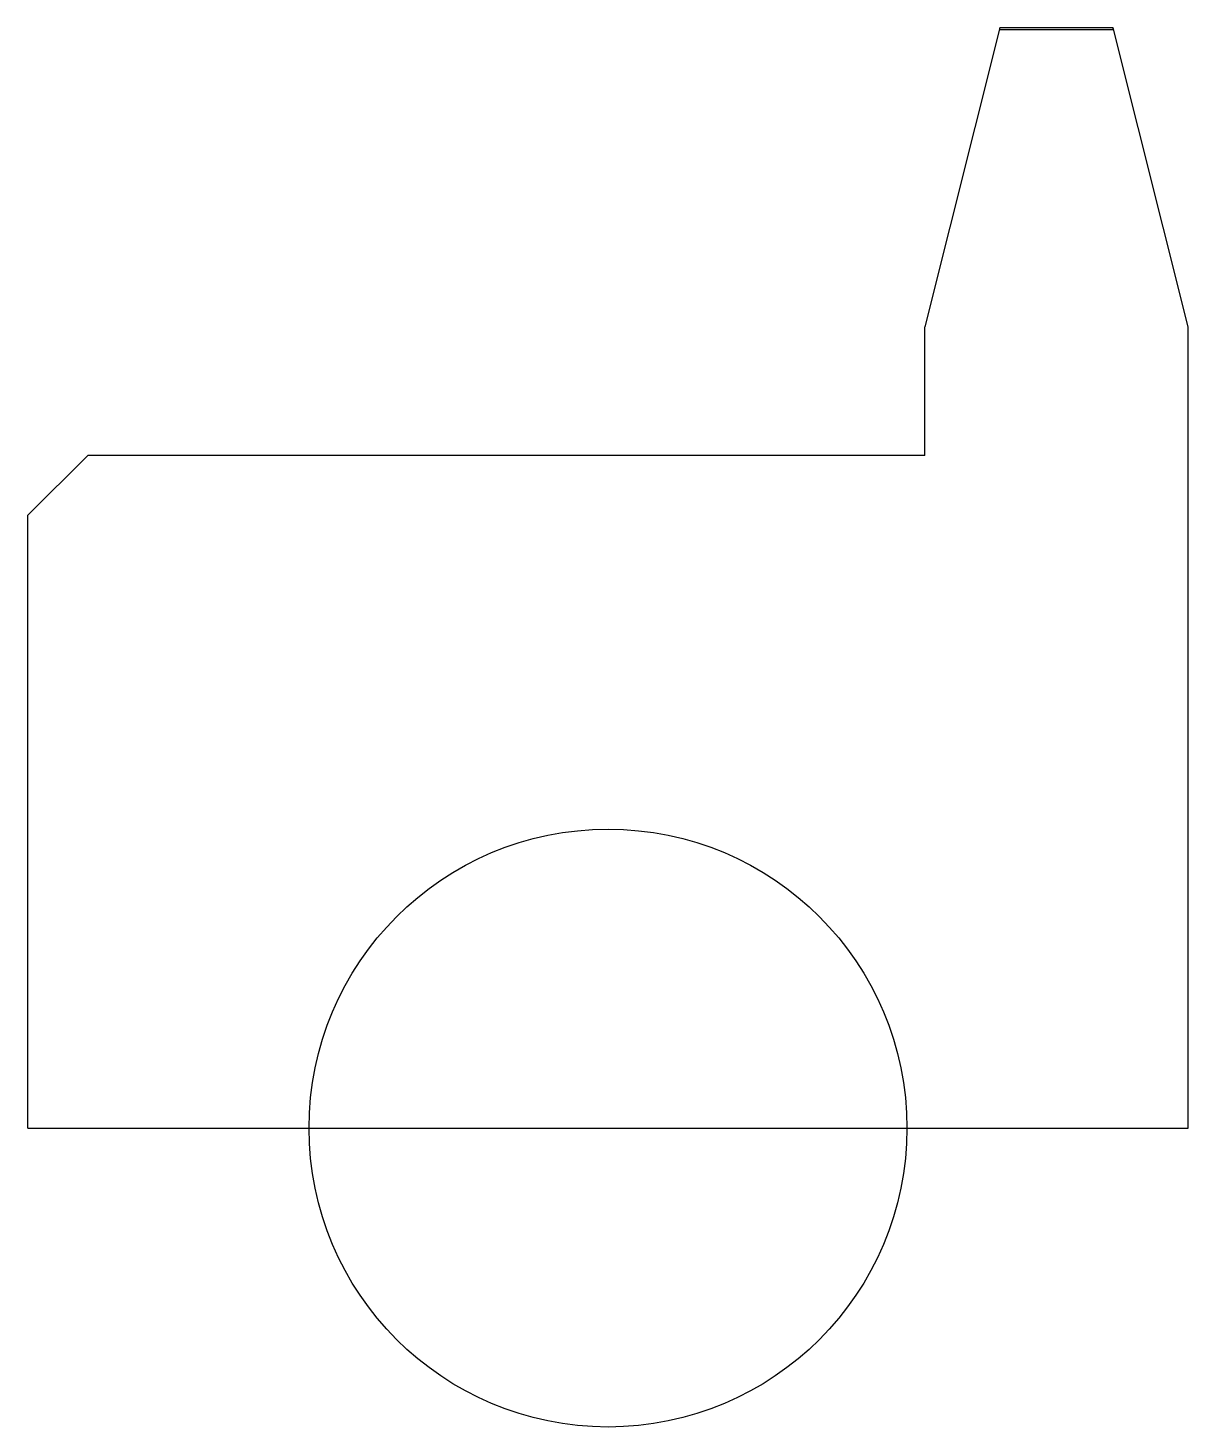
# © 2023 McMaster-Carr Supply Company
# Model space of a CAD drawing. Header units: inches. Extents: x 5.294 to 5.779, y 1.381 to 1.966.
import ezdxf

# ---------------------------------------------------------------- set-up
doc = ezdxf.new("R2010")
doc.units = ezdxf.units.IN
doc.header["$LTSCALE"] = 0.4025
doc.header["$MEASUREMENT"] = 0
doc.linetypes.add('SLD-Solid', pattern=[0])

msp = doc.modelspace()

# ---------------------------------------------------------------- linework, layer by layer
at = {"color": 7, "linetype": 'SLD-Solid', "lineweight": 25}
for p, q in [((5.7006, 1.96648), (5.66935, 1.84148)), ((5.7481, 1.96648), (5.7006, 1.96648)), ((5.7006, 1.96589), (5.7006, 1.96648)), ((5.7006, 1.96589), (5.7481, 1.96589)), ((5.77935, 1.84148), (5.7481, 1.96648)), ((5.7481, 1.96589), (5.7481, 1.96648)), ((5.66935, 1.78773), (5.66935, 1.84148)), ((5.77935, 1.50648), (5.77935, 1.84148)), ((5.31935, 1.78773), (5.29435, 1.76273)), ((5.66935, 1.78773), (5.31935, 1.78773)), ((5.29435, 1.50648), (5.29435, 1.76273))]:
    msp.add_line(p, q, dxfattribs=at)
msp.add_line((5.29435, 1.50648), (5.77935, 1.50648))
msp.add_circle((5.53685, 1.50648, 0.2425), 0.125, dxfattribs=at)

doc.saveas('drawing.dxf')
